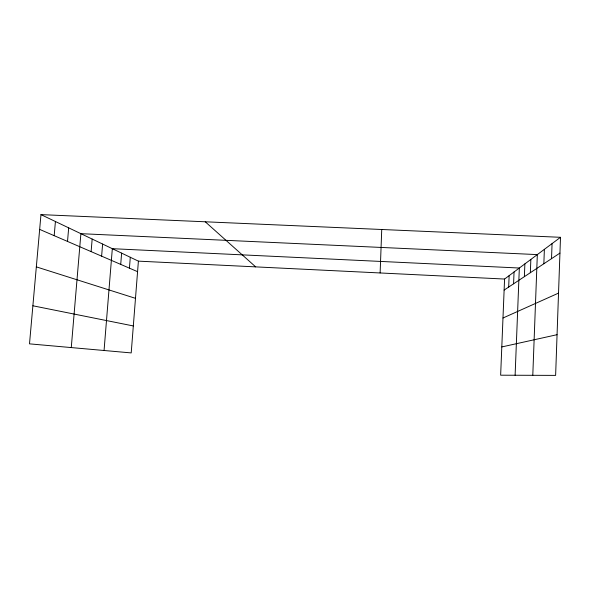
<?xml version="1.0" encoding="UTF-8"?>
<svg xmlns="http://www.w3.org/2000/svg" width="590" height="590" viewBox="0 0 590 590"><rect width="100%" height="100%" fill="white"/><g stroke="black" fill="none" stroke-linecap="round" stroke-linejoin="round"><path stroke-width="0.89" d="M551.525 258.671L552.07 243.596M560.5 237.305L555.625 375.388L500.645 375.196L504.575 279.048L560.5 237.305L40.968 214.613L29.5 343.852L131.209 352.916L138.399 261.141L40.968 214.613M380.122 272.956L381.737 229.495M532.792 375.306L537.328 254.6L80.889 233.677L71.272 347.569M543.847 263.76L544.378 249.334M515.114 375.247L519.34 268.022L112.321 248.685L104.061 350.497M524.377 276.658L524.871 263.892M530.344 272.705L530.852 259.43M508.683 287.057L509.141 275.633M513.58 283.812L514.052 271.968M129.431 268.162L130.294 257.269M120.721 264.401L121.621 253.132M91.118 251.62L92.165 239.061M101.62 256.156L102.616 244.054M67.518 241.428L68.683 227.851M54.184 235.676L55.423 221.516M504.118 290.081L559.94 253.088M502.982 318.01L558.531 293.112M501.795 346.942L557.063 334.692M138.399 261.141L504.575 279.048M32.878 305.782L133.318 325.953M36.329 266.872L135.486 298.334M39.655 229.399L137.573 271.673M205.246 221.788L255.677 266.872"/></g></svg>
